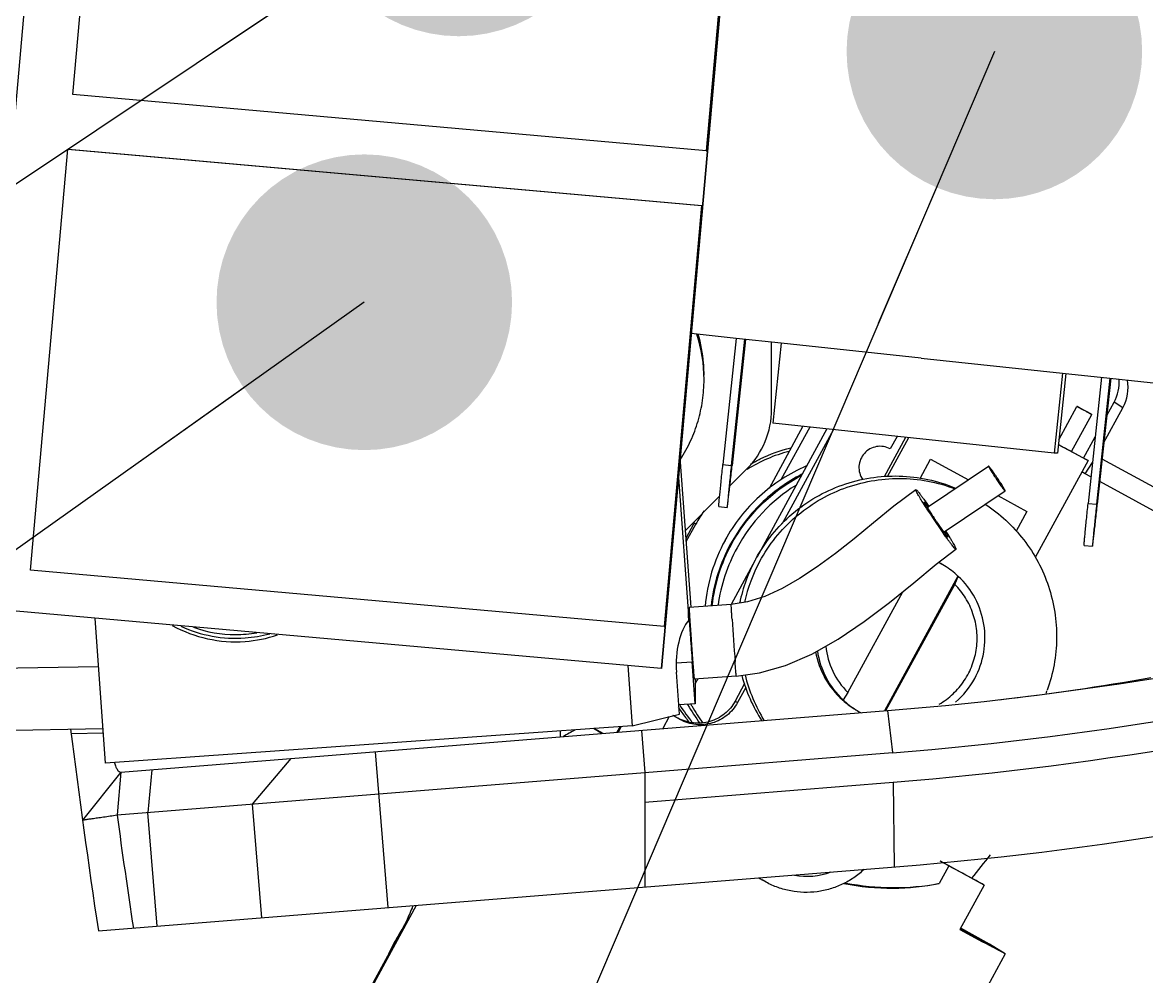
# Model space of a CAD drawing. Header units: millimetres. Extents: x 0 to 420, y 0 to 297.
# Drawn here: x 158.43 to 171.74, y 160.72 to 172.01 of the extents above; entities that cross this region are included whole.
import ezdxf

# ---------------------------------------------------------------- set-up
doc = ezdxf.new("R2010")
doc.units = ezdxf.units.MM
doc.header["$LTSCALE"] = 23.1
doc.layers.get('0').update_dxf_attribs({"linetype": 'CONTINUOUS'})
for name, color, linetype in [('AXIS', 7, 'CONTINUOUS'), ('COSMETIC', 7, 'CONTINUOUS'), ('DCURVE', 7, 'CONTINUOUS'), ('DSURF', 7, 'CONTINUOUS')]:
    doc.layers.add(name, color=color, linetype=linetype)
doc.styles.get("Standard").update_dxf_attribs({"font": 'txt', "width": 0.85})
doc.dimstyles.get("Standard").update_dxf_attribs({"dimtxt": 3.5, "dimasz": 3.5, "dimexe": 1.5, "dimexo": 1, "dimtad": 1, "dimtxsty": 'STANDARD', "dimcen": 0.09, "dimadec": 0, "dimazin": 0, "dimtol": 1, "dimtp": 0.01, "dimtm": 0.01, "dimtfac": 1, "dimtofl": 0, "dimtmove": 0, "dimatfit": 3, "dimfxl": 1, "dimtolj": 1, "dimarcsym": 0})

msp = doc.modelspace()

# ---------------------------------------------------------------- linework, layer by layer
at = {"color": 7, "linetype": 'CONTINUOUS'}
for p, q in [((157.83, 165.086), (160.458, 194.669)), ((167.553, 181.872), (165.998, 164.36)), ((167.558, 181.872), (166.002, 164.36)), ((159.03, 171.153), (159.473, 176.134)), ((166.973, 175.467), (166.531, 170.487)), ((166.978, 175.467), (166.535, 170.487)), ((166.531, 170.487), (159.03, 171.153)), ((158.53, 165.525), (158.973, 170.506)), ((158.973, 170.506), (158.978, 170.505)), ((158.973, 170.506), (166.473, 169.839)), ((158.978, 170.505), (166.478, 169.839)), ((166.531, 170.487), (166.535, 170.487)), ((166.473, 169.839), (166.031, 164.859)), ((166.478, 169.839), (166.035, 164.859)), ((166.473, 169.839), (166.478, 169.839)), ((166.887, 168.267), (166.728, 166.776)), ((166.986, 168.257), (166.828, 166.765)), ((166.996, 168.256), (166.837, 166.765)), ((167.305, 167.429), (167.305, 168.222)), ((167.418, 168.21), (167.318, 167.265)), ((170.749, 167.855), (170.649, 166.911)), ((170.79, 167.853), (170.689, 166.909)), ((171.212, 167.807), (171.054, 166.315)), ((171.312, 167.796), (171.153, 166.305)), ((171.321, 167.796), (171.162, 166.304)), ((171.24, 167.034), (171.465, 167.446)), ((171.274, 167.354), (171.36, 167.511)), ((171.465, 167.446), (171.36, 167.511)), ((167.958, 167.197), (167.129, 165.676)), ((167.676, 167.227), (167.276, 166.493)), ((170.649, 166.911), (167.318, 167.265)), ((167.757, 167.218), (167.416, 166.594)), ((168.038, 167.188), (167.438, 166.088)), ((168.64, 166.634), (168.893, 167.097)), ((168.79, 167.108), (168.709, 166.96)), ((171, 166.851), (171.137, 167.103)), ((170.689, 166.909), (170.649, 166.911)), ((170.858, 166.929), (171.023, 166.839)), ((166.351, 165.086), (166.224, 166.856)), ((166.728, 166.776), (166.828, 166.765)), ((171.018, 166.666), (171.105, 166.8)), ((171.052, 166.821), (171.023, 166.839)), ((171.873, 166.484), (171.219, 166.84)), ((166.81, 166.521), (167.012, 166.722)), ((169.153, 166.27), (169.873, 166.755)), ((169.873, 166.755), (169.873, 166.754)), ((171.018, 166.666), (170.98, 166.689)), ((171.087, 166.628), (171.018, 166.666)), ((166.203, 166.623), (166.324, 164.934)), ((172.069, 166.093), (171.191, 166.572)), ((166.286, 165.996), (166.69, 166.4)), ((169.012, 166.475), (169.013, 166.477)), ((169.348, 165.979), (170.069, 166.465)), ((170.069, 166.465), (170.069, 166.466)), ((166.68, 166.278), (166.779, 166.268)), ((169.111, 166.332), (169.111, 166.331)), ((169.153, 166.269), (169.153, 166.269)), ((171.054, 166.315), (171.153, 166.305)), ((166.292, 165.905), (166.389, 166.082)), ((166.295, 165.862), (166.409, 166.07)), ((166.409, 166.07), (166.389, 166.082)), ((169.39, 165.917), (169.391, 165.918)), ((169.489, 165.774), (169.488, 165.772)), ((171.005, 165.818), (171.105, 165.807)), ((167.11, 165.642), (166.826, 165.12)), ((166.031, 164.859), (158.53, 165.525)), ((169.51, 165.455), (168.641, 163.86)), ((169.473, 165.356), (169.516, 165.451)), ((169.516, 165.451), (169.51, 165.455)), ((168.658, 163.862), (169.473, 165.356)), ((168.208, 164.076), (168.857, 165.269)), ((165.998, 164.36), (157.83, 165.086)), ((166.827, 165.12), (166.328, 165.084)), ((166.826, 165.118), (166.827, 165.12)), ((166.932, 165.158), (166.919, 165.134)), ((159.419, 163.24), (159.296, 164.956)), ((166.031, 164.859), (166.035, 164.859)), ((157.621, 164.354), (159.336, 164.386)), ((165.602, 164.396), (165.653, 163.684)), ((166.175, 164.427), (166.365, 164.441)), ((166.401, 163.944), (166.365, 164.441)), ((166.214, 163.822), (166.178, 164.319)), ((166.887, 164.272), (166.388, 164.236)), ((166.431, 164.239), (166.401, 164.183)), ((166.401, 164.237), (166.401, 163.944)), ((166.985, 164.182), (166.872, 163.974)), ((168.152, 163.989), (168.145, 163.993)), ((168.208, 164.076), (168.152, 163.989)), ((159.601, 163.133), (168.676, 163.863)), ((166.401, 163.944), (166.206, 163.93)), ((168.676, 163.863), (168.736, 163.365)), ((165.653, 163.684), (166.214, 163.822)), ((166.194, 163.774), (166.139, 163.804)), ((156.364, 163.595), (159.389, 163.652)), ((159.393, 163.596), (159.011, 163.587)), ((165.653, 163.684), (159.419, 163.24)), ((164.805, 163.552), (164.805, 163.624)), ((165.286, 163.595), (165.195, 163.651)), ((165.311, 163.592), (165.202, 163.652)), ((165.478, 163.606), (165.516, 163.674)), ((165.524, 163.675), (165.487, 163.606)), ((165.765, 163.629), (165.805, 163.13)), ((162.61, 163.375), (162.759, 161.531)), ((165.805, 163.13), (168.736, 163.365)), ((161.614, 163.295), (161.155, 162.756)), ((159.601, 163.133), (159.146, 162.567)), ((159.601, 163.133), (159.554, 162.628)), ((159.554, 162.628), (165.805, 163.13)), ((159.966, 163.162), (159.92, 162.657)), ((165.805, 163.13), (165.805, 161.776)), ((165.805, 162.779), (168.744, 163.016)), ((168.744, 163.016), (168.755, 162.013)), ((160.028, 161.311), (159.92, 162.657)), ((161.155, 162.756), (161.264, 161.411)), ((159.334, 161.255), (168.825, 162.019)), ((169.822, 161.798), (169.305, 162.08)), ((167.239, 161.832), (167.193, 161.859)), ((169.822, 161.798), (169.535, 161.271)), ((163.097, 161.558), (161.798, 159.175)), ((159.334, 161.256), (159.334, 161.255)), ((170.072, 160.985), (169.537, 161.276)), ((169.887, 161.099), (169.544, 161.287)), ((170.072, 160.985), (169.887, 161.099)), ((170.072, 160.985), (165.215, 152.072))]:
    msp.add_line(p, q, dxfattribs=at)
for points in [[(169.012, 166.476), (168.753, 166.283), (168.511, 166.083), (168.282, 165.895), (168.061, 165.722), (167.846, 165.564), (167.637, 165.425), (167.43, 165.307), (167.224, 165.213), (167.019, 165.149), (166.827, 165.12)], [(166.887, 164.272), (167.163, 164.311), (167.47, 164.398), (167.783, 164.532), (168.094, 164.708), (168.401, 164.916), (168.702, 165.143), (168.989, 165.375), (169.255, 165.595), (169.488, 165.772)]]:
    msp.add_lwpolyline(points, dxfattribs=at)
for centre, radius, start, end in [((165.516, 203.136), 39.4, 274.6, 296), ((170.92, 167.751), 0.501, 331.4061, 3.8864), ((171.025, 167.686), 0.501, 331.404, 10.1155), ((166.305, 167.429), 1, 315, 360), ((165.523, 203.614), 40.378, 274.5641, 295.8415), ((167.947, 165.235), 1.75, 104.4473, 122.1316), ((165.516, 203.136), 40.25, 274.6, 296), ((176.125, 170.758), 8.311, 212.7725, 215.201), ((170.846, 167.296), 1.988, 211.2094, 211.5732), ((167.828, 165.281), 1.662, 36.7569, 37.2024), ((167.951, 165.23), 1.756, 145.4025, 151.4074), ((172.201, 168.113), 3.567, 213.9833, 214.1868), ((165.516, 203.136), 41.25, 274.6, 296), ((168.83, 164.729), 0.994, 58.3527, 63.1077), ((168.829, 164.727), 0.997, 46.9284, 58.3372), ((226.805, 168.961), 60.102, 183.83083, 184.30996), ((160.959, 166.253), 1.491, 250.3612, 270.002), ((160.959, 166.257), 1.494, 270.008, 279.616), ((168.833, 164.717), 0.997, 188.5389, 226.9003), ((168.839, 164.714), 0.897, 185.6659, 225.2456), ((166.501, 194.354), 30.563, 276.5739, 279.9778), ((168.829, 164.723), 1.003, 310.7695, 331.4159), ((168.822, 164.716), 0.99, 226.9142, 227.3429), ((168.826, 164.722), 0.997, 227.3546, 238.3377), ((168.86, 165.748), 3.24, 214.8217, 216.0726), ((168.924, 165.708), 3.24, 213.3763, 217.8667), ((169.086, 165.612), 3.244, 211.1569, 215.8518), ((169.143, 165.569), 3.236, 210.2652, 210.6798), ((169.149, 165.572), 3.243, 210.681, 214.9612), ((168.824, 164.719), 0.994, 238.3524, 242.6445), ((168.854, 165.743), 3.232, 216.0721, 218.6428), ((258.467, 176.177), 100.25, 187.18134, 188.55965), ((258.379, 176.169), 99.748, 187.80265, 188.57963), ((35.526, 269.356), 171.894, 321.29916, 321.41721), ((167.706, 162.713), 0.996, 236.3461, 238.3453), ((167.715, 162.707), 0.996, 235.7366, 238.3452), ((167.729, 162.7), 0.798, 258.849, 290.5615), ((219.62, 254.206), 105.571, 241.67853, 241.89232)]:
    msp.add_arc(centre, radius, start, end, dxfattribs=at)
msp.add_ellipse((166.49, 164.395), major_axis=(-0.008, 0.626), ratio=0.503033, start_param=0.527852, end_param=1.687132, dxfattribs=at)
for points, knots in [([(167.056, 166.779), (167.093, 166.801), (167.245, 166.884), (167.409, 166.943), (167.534, 166.973)], [0, 0, 0, 0, 0.252777, 1, 1, 1, 1]), ([(168.709, 166.96), (168.684, 166.973), (168.631, 166.992), (168.546, 166.991), (168.466, 166.963), (168.4, 166.91), (168.355, 166.838), (168.335, 166.756), (168.344, 166.671), (168.368, 166.62), (168.384, 166.597)], [0, 0, 0, 0, 0.124827, 0.249708, 0.374721, 0.499829, 0.624978, 0.750091, 0.875109, 1, 1, 1, 1]), ([(166.68, 166.278), (166.68, 166.278), (166.68, 166.28), (166.68, 166.281), (166.68, 166.284), (166.68, 166.291), (166.681, 166.301), (166.682, 166.318), (166.684, 166.339), (166.686, 166.364), (166.689, 166.393), (166.694, 166.438), (166.7, 166.503), (166.709, 166.588), (166.718, 166.68), (166.725, 166.744), (166.728, 166.776)], [0, 0, 0, 0, 0.001291, 0.004935, 0.010959, 0.019354, 0.043203, 0.076274, 0.118217, 0.168661, 0.22711, 0.292993, 0.44451, 0.617326, 0.804984, 1, 1, 1, 1]), ([(166.779, 166.268), (166.78, 166.268), (166.78, 166.269), (166.78, 166.27), (166.781, 166.274), (166.782, 166.28), (166.783, 166.291), (166.785, 166.307), (166.788, 166.328), (166.791, 166.353), (166.794, 166.382), (166.8, 166.427), (166.807, 166.492), (166.817, 166.577), (166.827, 166.669), (166.834, 166.732), (166.837, 166.765)], [0, 0, 0, 0, 0.001292, 0.004937, 0.010963, 0.019361, 0.043216, 0.076296, 0.11825, 0.168704, 0.227164, 0.293057, 0.444588, 0.617403, 0.805038, 1, 1, 1, 1]), ([(166.828, 166.765), (166.824, 166.733), (166.818, 166.67), (166.808, 166.577), (166.799, 166.493), (166.793, 166.428), (166.789, 166.382), (166.786, 166.353), (166.784, 166.328), (166.782, 166.307), (166.78, 166.291), (166.78, 166.28), (166.779, 166.274), (166.779, 166.27), (166.779, 166.269), (166.779, 166.268), (166.779, 166.268)], [0, 0, 0, 0, 0.195016, 0.382674, 0.55549, 0.707007, 0.77289, 0.831339, 0.881783, 0.923726, 0.956797, 0.980646, 0.989041, 0.995065, 0.998709, 1, 1, 1, 1]), ([(169.978, 166.615), (169.972, 166.624), (169.959, 166.643), (169.941, 166.669), (169.924, 166.694), (169.908, 166.715), (169.897, 166.73), (169.889, 166.74), (169.884, 166.746), (169.88, 166.75), (169.877, 166.753), (169.875, 166.755), (169.874, 166.755), (169.873, 166.755)], [0, 0, 0, 0, 0.194118, 0.380812, 0.552938, 0.703905, 0.827965, 0.878404, 0.920448, 0.953728, 0.978001, 0.993166, 1, 1, 1, 1]), ([(169.873, 166.754), (169.873, 166.753), (169.874, 166.75), (169.876, 166.747), (169.876, 166.746)], [0, 0, 0, 0, 0.350735, 1, 1, 1, 1]), ([(169.876, 166.746), (169.881, 166.737), (169.894, 166.715), (169.917, 166.677), (169.947, 166.631), (169.974, 166.59), (169.997, 166.557), (170.013, 166.535), (170.027, 166.515), (170.04, 166.497), (170.051, 166.483), (170.059, 166.474), (170.063, 166.469), (170.066, 166.467), (170.068, 166.465), (170.069, 166.465), (170.069, 166.465)], [0, 0, 0, 0, 0.087635, 0.223429, 0.390979, 0.569948, 0.656904, 0.738594, 0.812524, 0.876443, 0.928395, 0.966833, 0.980628, 0.990689, 0.997016, 1, 1, 1, 1]), ([(170.069, 166.466), (170.069, 166.466), (170.069, 166.468), (170.067, 166.472), (170.065, 166.476), (170.061, 166.484), (170.053, 166.498), (170.042, 166.516), (170.029, 166.538), (170.007, 166.571), (169.99, 166.597), (169.978, 166.615)], [0, 0, 0, 0, 0.012018, 0.032292, 0.060869, 0.097589, 0.194148, 0.318765, 0.46713, 0.634071, 1, 1, 1, 1]), ([(169.137, 166.26), (169.119, 166.287), (169.095, 166.325), (169.065, 166.375), (169.047, 166.405), (169.032, 166.431), (169.022, 166.451), (169.016, 166.464), (169.013, 166.471), (169.012, 166.474), (169.012, 166.475)], [0, 0, 0, 0, 0.386147, 0.551623, 0.69464, 0.812697, 0.903741, 0.966317, 0.986722, 1, 1, 1, 1]), ([(169.013, 166.477), (169.014, 166.477), (169.016, 166.477), (169.018, 166.475), (169.023, 166.471), (169.031, 166.463), (169.044, 166.448), (169.062, 166.425), (169.084, 166.396), (169.109, 166.362), (169.138, 166.323), (169.158, 166.295), (169.168, 166.281)], [0, 0, 0, 0, 0.00733, 0.021553, 0.04386, 0.074391, 0.159788, 0.276362, 0.421858, 0.593342, 0.787372, 1, 1, 1, 1]), ([(169.152, 166.286), (169.146, 166.293), (169.139, 166.302), (169.129, 166.314), (169.124, 166.321), (169.119, 166.326), (169.115, 166.329), (169.113, 166.331), (169.111, 166.332), (169.111, 166.332)], [0, 0, 0, 0, 0.420768, 0.590857, 0.732189, 0.843869, 0.925224, 0.976202, 1, 1, 1, 1]), ([(169.111, 166.331), (169.111, 166.33), (169.111, 166.327), (169.113, 166.323), (169.116, 166.317), (169.122, 166.306), (169.131, 166.288), (169.14, 166.274), (169.145, 166.266)], [0, 0, 0, 0, 0.038368, 0.10229, 0.191959, 0.306964, 0.609231, 1, 1, 1, 1]), ([(169.152, 166.255), (169.158, 166.245), (169.187, 166.198), (169.217, 166.153), (169.24, 166.118)], [0, 0, 0, 0, 0.220976, 1, 1, 1, 1]), ([(169.153, 166.269), (169.153, 166.268), (169.153, 166.266), (169.154, 166.263), (169.157, 166.258), (169.161, 166.25), (169.168, 166.237), (169.179, 166.219), (169.193, 166.197), (169.214, 166.163), (169.232, 166.137), (169.244, 166.12)], [0, 0, 0, 0, 0.012018, 0.032292, 0.060869, 0.097589, 0.194148, 0.318765, 0.46713, 0.634071, 1, 1, 1, 1]), ([(171.005, 165.818), (171.005, 165.818), (171.005, 165.819), (171.005, 165.821), (171.005, 165.824), (171.006, 165.83), (171.006, 165.841), (171.008, 165.857), (171.01, 165.878), (171.012, 165.903), (171.015, 165.932), (171.019, 165.978), (171.025, 166.043), (171.034, 166.128), (171.043, 166.22), (171.05, 166.283), (171.054, 166.315)], [0, 0, 0, 0, 0.001291, 0.004935, 0.010959, 0.019354, 0.043203, 0.076274, 0.118217, 0.168661, 0.22711, 0.292993, 0.44451, 0.617326, 0.804984, 1, 1, 1, 1]), ([(171.153, 166.305), (171.15, 166.272), (171.143, 166.209), (171.133, 166.117), (171.125, 166.032), (171.118, 165.967), (171.114, 165.922), (171.111, 165.893), (171.109, 165.868), (171.107, 165.847), (171.106, 165.83), (171.105, 165.819), (171.105, 165.813), (171.104, 165.81), (171.105, 165.809), (171.105, 165.807), (171.105, 165.807)], [0, 0, 0, 0, 0.195016, 0.382674, 0.55549, 0.707007, 0.77289, 0.831339, 0.881783, 0.923726, 0.956797, 0.980646, 0.989041, 0.995065, 0.998709, 1, 1, 1, 1]), ([(171.105, 165.807), (171.105, 165.807), (171.105, 165.809), (171.106, 165.81), (171.106, 165.813), (171.107, 165.819), (171.109, 165.83), (171.111, 165.846), (171.113, 165.867), (171.116, 165.892), (171.12, 165.921), (171.125, 165.967), (171.133, 166.032), (171.142, 166.116), (171.152, 166.208), (171.159, 166.272), (171.162, 166.304)], [0, 0, 0, 0, 0.001292, 0.004937, 0.010963, 0.019361, 0.043216, 0.076296, 0.11825, 0.168704, 0.227164, 0.293057, 0.444588, 0.617403, 0.805038, 1, 1, 1, 1]), ([(169.24, 166.118), (169.258, 166.091), (169.292, 166.043), (169.326, 165.995), (169.342, 165.973)], [0, 0, 0, 0, 0.540942, 1, 1, 1, 1]), ([(169.251, 166.109), (169.257, 166.1), (169.269, 166.083), (169.286, 166.058), (169.302, 166.036), (169.316, 166.016), (169.328, 166), (169.337, 165.99), (169.342, 165.984), (169.345, 165.981), (169.347, 165.98), (169.348, 165.979), (169.348, 165.979)], [0, 0, 0, 0, 0.197781, 0.385966, 0.558013, 0.707931, 0.830515, 0.921586, 0.954316, 0.978185, 0.993135, 1, 1, 1, 1]), ([(169.391, 165.918), (169.391, 165.919), (169.39, 165.922), (169.388, 165.926), (169.386, 165.932), (169.38, 165.943), (169.37, 165.96), (169.361, 165.975), (169.357, 165.983)], [0, 0, 0, 0, 0.038429, 0.102381, 0.192053, 0.307043, 0.609253, 1, 1, 1, 1]), ([(169.365, 165.989), (169.382, 165.962), (169.407, 165.923), (169.437, 165.874), (169.455, 165.844), (169.469, 165.818), (169.479, 165.798), (169.486, 165.785), (169.488, 165.778), (169.489, 165.775), (169.489, 165.774)], [0, 0, 0, 0, 0.386183, 0.551653, 0.694657, 0.8127, 0.903734, 0.966308, 0.986716, 1, 1, 1, 1]), ([(169.488, 165.772), (169.488, 165.772), (169.486, 165.772), (169.483, 165.774), (169.479, 165.778), (169.471, 165.786), (169.458, 165.801), (169.44, 165.824), (169.417, 165.852), (169.392, 165.886), (169.364, 165.925), (169.344, 165.953), (169.334, 165.968)], [0, 0, 0, 0, 0.007333, 0.021557, 0.043861, 0.074387, 0.159771, 0.27633, 0.421814, 0.593295, 0.787337, 1, 1, 1, 1]), ([(169.342, 165.973), (169.348, 165.965), (169.357, 165.953), (169.369, 165.939), (169.375, 165.931), (169.381, 165.925), (169.385, 165.92), (169.388, 165.918), (169.39, 165.917), (169.39, 165.917)], [0, 0, 0, 0, 0.419402, 0.589864, 0.731897, 0.844254, 0.926107, 0.977125, 1, 1, 1, 1]), ([(169.71, 164.243), (169.762, 164.339), (169.835, 164.55), (169.837, 164.884), (169.731, 165.2), (169.596, 165.377), (169.516, 165.451)], [0, 0, 0, 0, 0.250273, 0.500397, 0.750298, 1, 1, 1, 1]), ([(169.289, 163.938), (169.348, 163.973), (169.459, 164.056), (169.594, 164.214), (169.688, 164.4), (169.739, 164.602), (169.742, 164.809), (169.697, 165.012), (169.608, 165.2), (169.522, 165.308), (169.473, 165.356)], [0, 0, 0, 0, 0.125066, 0.250172, 0.375283, 0.500365, 0.625386, 0.750331, 0.875192, 1, 1, 1, 1]), ([(166.837, 164.946), (166.835, 164.968), (166.833, 165.008), (166.829, 165.059), (166.828, 165.094), (166.826, 165.112), (166.826, 165.118)], [0, 0, 0, 0, 0.387609, 0.691907, 0.899155, 1, 1, 1, 1]), ([(166.324, 164.934), (166.324, 164.94), (166.323, 164.951), (166.322, 164.966), (166.322, 164.979), (166.321, 164.99), (166.321, 164.998), (166.321, 165.004), (166.321, 165.007), (166.321, 165.009), (166.321, 165.009), (166.321, 165.01), (166.321, 165.01)], [0, 0, 0, 0, 0.230118, 0.431697, 0.603812, 0.745549, 0.85629, 0.935739, 0.963646, 0.983636, 0.995701, 1, 1, 1, 1]), ([(166.321, 165.01), (166.321, 165.01), (166.321, 165.009), (166.321, 165.009), (166.321, 165.007), (166.322, 165.004), (166.322, 164.999), (166.323, 164.991), (166.324, 164.981), (166.325, 164.968), (166.326, 164.954), (166.327, 164.943), (166.328, 164.938)], [0, 0, 0, 0, 0.004281, 0.016298, 0.036205, 0.064017, 0.143335, 0.254026, 0.395595, 0.567518, 0.769249, 1, 1, 1, 1]), ([(166.328, 164.938), (166.333, 164.869), (166.346, 164.703), (166.358, 164.538), (166.365, 164.441)], [0, 0, 0, 0, 0.415682, 1, 1, 1, 1]), ([(166.887, 164.272), (166.887, 164.272), (166.887, 164.272), (166.887, 164.273), (166.887, 164.273), (166.886, 164.275), (166.886, 164.279), (166.885, 164.284), (166.885, 164.29), (166.884, 164.298), (166.883, 164.307), (166.882, 164.322), (166.88, 164.344), (166.878, 164.374), (166.875, 164.408), (166.873, 164.432), (166.872, 164.445)], [0, 0, 0, 0, 0.001147, 0.004329, 0.009593, 0.016945, 0.037912, 0.067161, 0.104571, 0.150019, 0.203372, 0.264434, 0.408781, 0.581144, 0.779106, 1, 1, 1, 1]), ([(166.872, 163.974), (166.841, 163.917), (166.755, 163.814), (166.578, 163.721), (166.379, 163.703), (166.251, 163.743), (166.194, 163.774)], [0, 0, 0, 0, 0.250319, 0.500456, 0.750326, 1, 1, 1, 1]), ([(159.523, 163.246), (159.528, 163.229), (159.539, 163.198), (159.559, 163.157), (159.585, 163.132), (159.601, 163.133)], [0, 0, 0, 0, 0.378931, 0.664608, 1, 1, 1, 1]), ([(159.146, 162.567), (159.145, 162.567), (159.15, 162.567), (159.154, 162.569), (159.164, 162.57), (159.176, 162.573), (159.193, 162.575), (159.221, 162.58), (159.265, 162.586), (159.325, 162.595), (159.395, 162.605), (159.473, 162.616), (159.527, 162.624), (159.554, 162.628)], [0, 0, 0, 0, 0.004712, 0.01853, 0.041383, 0.073147, 0.113559, 0.162295, 0.283302, 0.432401, 0.605133, 0.796443, 1, 1, 1, 1]), ([(168.4, 161.984), (168.362, 161.948), (168.281, 161.882), (168.144, 161.804), (167.998, 161.748), (167.844, 161.716), (167.687, 161.708), (167.532, 161.724), (167.38, 161.765), (167.285, 161.807), (167.239, 161.832)], [0, 0, 0, 0, 0.125164, 0.250287, 0.37536, 0.500378, 0.625343, 0.750262, 0.875139, 1, 1, 1, 1]), ([(162.941, 161.292), (162.924, 161.266), (162.888, 161.208), (162.837, 161.118), (162.789, 161.026), (162.76, 160.965), (162.747, 160.936)], [0, 0, 0, 0, 0.234341, 0.500731, 0.766744, 1, 1, 1, 1]), ([(170.072, 160.985), (170.059, 160.991), (169.996, 161.025), (169.933, 161.058), (169.882, 161.085)], [0, 0, 0, 0, 0.196363, 1, 1, 1, 1])]:
    msp.add_open_spline(points, degree=3, knots=knots, dxfattribs=at)
at = {"layer": 'AXIS', "color": 7, "linetype": 'CONTINUOUS'}
for p, q in [((166.887, 168.267), (166.354, 168.324)), ((167.418, 168.21), (166.887, 168.267)), ((169.076, 168.033), (167.418, 168.21)), ((169.076, 168.033), (170.749, 167.855)), ((170.749, 167.855), (171.312, 167.796)), ((171.312, 167.796), (172.087, 167.714)), ((170.706, 167.068), (170.921, 167.463)), ((170.921, 167.463), (170.922, 167.463)), ((170.858, 166.928), (171.097, 167.367)), ((171.097, 167.367), (171.097, 167.367)), ((168.679, 166.634), (168.929, 167.094)), ((170.7, 167.012), (171.052, 166.821)), ((171.052, 166.821), (170.427, 165.675)), ((166.82, 165.835), (166.82, 165.836)), ((166.328, 165.084), (166.328, 165.082)), ((166.998, 164.137), (166.9, 163.957)), ((166.872, 163.974), (166.9, 163.957)), ((166.094, 163.792), (166.016, 163.649)), ((166.223, 163.756), (166.137, 163.803)), ((166.194, 163.774), (166.223, 163.756)), ((169.404, 162.024), (169.29, 161.816)), ((169.404, 162.024), (169.302, 162.08)), ((161.793, 159.185), (162.987, 161.375)), ((162.987, 161.375), (163.014, 161.446)), ((162.987, 161.375), (162.994, 161.37))]:
    msp.add_line(p, q, dxfattribs=at)
for centre, radius, start, end in [((164.768, 167.781), 1.737, 0.0014, 17.9768), ((164.753, 167.833), 1.752, 4.6272, 16.0873), ((164.767, 167.834), 1.738, 1.8863, 4.605), ((164.762, 167.834), 1.743, 0.4114, 1.8869), ((164.76, 167.834), 1.745, 359.9923, 0.4116), ((168.656, 164.83), 2.005, 122.097, 151.4171), ((168.513, 164.918), 2.004, 151.4117, 174.841), ((168.58, 164.876), 2.005, 151.4422, 173.5159), ((168.589, 164.871), 2.005, 151.4121, 173.3387), ((168.656, 164.83), 2.005, 151.4124, 171.9932), ((168.769, 164.76), 1.88, 151.413, 168.4763), ((168.817, 164.731), 1.88, 151.4135, 167.294), ((168.811, 164.74), 0.996, 58.3559, 61.7789), ((160.959, 166.232), 1.555, 241.157, 274.0753), ((160.959, 166.274), 1.555, 245.3106, 274.0738), ((160.959, 166.278), 1.559, 274.0831, 284.9654), ((160.958, 166.238), 1.561, 274.0976, 288.5824), ((168.807, 164.733), 0.996, 190.0737, 228.176), ((168.759, 164.759), 1.87, 194.8478, 212.997), ((168.807, 164.73), 1.87, 193.7383, 211.8402), ((168.806, 164.732), 0.995, 228.1923, 228.6204), ((168.806, 164.733), 0.996, 228.6259, 238.3431), ((168.803, 164.74), 1.877, 339.0206, 340.1474), ((168.753, 164.758), 2.99, 259.0451, 280.3496)]:
    msp.add_arc(centre, radius, start, end, dxfattribs=at)
for points, knots in [([(166.226, 166.837), (166.271, 166.907), (166.352, 167.053), (166.44, 167.287), (166.493, 167.532), (166.505, 167.698), (166.505, 167.781)], [0, 0, 0, 0, 0.250124, 0.500145, 0.750092, 1, 1, 1, 1]), ([(171.093, 167.37), (171.088, 167.372), (171.075, 167.379), (171.053, 167.391), (171.031, 167.404), (171.011, 167.414), (170.996, 167.423), (170.981, 167.431), (170.967, 167.438), (170.954, 167.445), (170.945, 167.45), (170.938, 167.454), (170.934, 167.456), (170.93, 167.458), (170.927, 167.46), (170.925, 167.461), (170.924, 167.462), (170.923, 167.462), (170.922, 167.462), (170.922, 167.463), (170.922, 167.463), (170.921, 167.463), (170.921, 167.463)], [0, 0, 0, 0, 0.085217, 0.220016, 0.38778, 0.477647, 0.567814, 0.655476, 0.737912, 0.812561, 0.877098, 0.904937, 0.92952, 0.950668, 0.968204, 0.981996, 0.987457, 0.991943, 0.995443, 0.997953, 0.999471, 1, 1, 1, 1]), ([(170.922, 167.463), (170.923, 167.462), (170.925, 167.46), (170.931, 167.457), (170.94, 167.452), (170.956, 167.443), (170.975, 167.433), (170.996, 167.422), (171.012, 167.413), (171.029, 167.404), (171.044, 167.395), (171.059, 167.387), (171.07, 167.381), (171.078, 167.377), (171.082, 167.375), (171.087, 167.372), (171.09, 167.371), (171.093, 167.369), (171.094, 167.368), (171.095, 167.368), (171.096, 167.368), (171.096, 167.367), (171.097, 167.367), (171.097, 167.367), (171.097, 167.367)], [0, 0, 0, 0, 0.016267, 0.050216, 0.100597, 0.165572, 0.329348, 0.422152, 0.517779, 0.612731, 0.703531, 0.786853, 0.859649, 0.891254, 0.919257, 0.943412, 0.963495, 0.979316, 0.985586, 0.990741, 0.994765, 0.99765, 0.999395, 1, 1, 1, 1]), ([(170.7, 167.014), (170.706, 167.01), (170.721, 167.002), (170.745, 166.989), (170.766, 166.977), (170.784, 166.967), (170.798, 166.96), (170.81, 166.954), (170.822, 166.947), (170.832, 166.942), (170.839, 166.938), (170.845, 166.935), (170.848, 166.933), (170.851, 166.932), (170.853, 166.93), (170.855, 166.929), (170.856, 166.929), (170.857, 166.929), (170.857, 166.928), (170.857, 166.928), (170.858, 166.928), (170.858, 166.928), (170.858, 166.928)], [0, 0, 0, 0, 0.124607, 0.279823, 0.450729, 0.536948, 0.6209, 0.700554, 0.773982, 0.839415, 0.895268, 0.919168, 0.940187, 0.958202, 0.973096, 0.984783, 0.989402, 0.993195, 0.996152, 0.998271, 0.999553, 1, 1, 1, 1]), ([(167.718, 166.758), (167.617, 166.714), (167.42, 166.609), (167.156, 166.405), (166.929, 166.16), (166.806, 165.974), (166.753, 165.877)], [0, 0, 0, 0, 0.249895, 0.49988, 0.749926, 1, 1, 1, 1]), ([(167.663, 166.659), (167.574, 166.613), (167.404, 166.509), (167.174, 166.316), (166.976, 166.091), (166.868, 165.923), (166.82, 165.836)], [0, 0, 0, 0, 0.249915, 0.499904, 0.74994, 1, 1, 1, 1]), ([(166.829, 165.83), (166.876, 165.916), (166.983, 166.082), (167.177, 166.304), (167.402, 166.495), (167.569, 166.599), (167.656, 166.645)], [0, 0, 0, 0, 0.250059, 0.500093, 0.750083, 1, 1, 1, 1]), ([(167.118, 165.66), (167.173, 165.76), (167.302, 165.952), (167.543, 166.199), (167.825, 166.398), (168.138, 166.542), (168.473, 166.627), (168.817, 166.649), (169.159, 166.608), (169.378, 166.539), (169.484, 166.495)], [0, 0, 0, 0, 0.125153, 0.250283, 0.375379, 0.500422, 0.625401, 0.750318, 0.875179, 1, 1, 1, 1]), ([(167.166, 165.63), (167.22, 165.728), (167.345, 165.916), (167.579, 166.159), (167.853, 166.356), (168.158, 166.502), (168.483, 166.59), (168.819, 166.62), (169.155, 166.588), (169.371, 166.528), (169.476, 166.488)], [0, 0, 0, 0, 0.125149, 0.250275, 0.37537, 0.500413, 0.625394, 0.750314, 0.875178, 1, 1, 1, 1]), ([(169.833, 166.306), (169.92, 166.25), (170.085, 166.121), (170.297, 165.889), (170.468, 165.625), (170.592, 165.336), (170.666, 165.031), (170.688, 164.717), (170.658, 164.404), (170.603, 164.201), (170.568, 164.103)], [0, 0, 0, 0, 0.124852, 0.249726, 0.374638, 0.499602, 0.624623, 0.749701, 0.874833, 1, 1, 1, 1]), ([(166.328, 165.082), (166.328, 165.077), (166.329, 165.062), (166.33, 165.032), (166.333, 164.989), (166.335, 164.955), (166.336, 164.936)], [0, 0, 0, 0, 0.102501, 0.3091, 0.612029, 1, 1, 1, 1]), ([(166.336, 164.936), (166.339, 164.902), (166.343, 164.83), (166.351, 164.717), (166.358, 164.619), (166.364, 164.54), (166.368, 164.484), (166.372, 164.432), (166.376, 164.384), (166.379, 164.342), (166.381, 164.31), (166.383, 164.289), (166.384, 164.275), (166.385, 164.264), (166.386, 164.254), (166.387, 164.247), (166.387, 164.242), (166.388, 164.239), (166.388, 164.237), (166.388, 164.237), (166.388, 164.236), (166.388, 164.236)], [0, 0, 0, 0, 0.145074, 0.310232, 0.482165, 0.566332, 0.647019, 0.722584, 0.791506, 0.852381, 0.903982, 0.925969, 0.945266, 0.961767, 0.97539, 0.986073, 0.993756, 0.996457, 0.998396, 0.999573, 1, 1, 1, 1]), ([(166.9, 163.957), (166.869, 163.899), (166.784, 163.796), (166.607, 163.704), (166.408, 163.685), (166.28, 163.725), (166.223, 163.756)], [0, 0, 0, 0, 0.250319, 0.500456, 0.750326, 1, 1, 1, 1]), ([(169.822, 161.798), (169.79, 161.816), (169.651, 161.891), (169.511, 161.966), (169.404, 162.024)], [0, 0, 0, 0, 0.229469, 1, 1, 1, 1]), ([(169.29, 161.816), (169.111, 161.778), (168.732, 161.737), (168.353, 161.775), (168.162, 161.814)], [0, 0, 0, 0, 0.485687, 1, 1, 1, 1])]:
    msp.add_open_spline(points, degree=3, knots=knots, dxfattribs=at)
at = {"layer": 'COSMETIC', "color": 7, "linetype": 'CONTINUOUS'}
for p, q in [((169.063, 166.611), (169.188, 166.839)), ((169.188, 166.839), (169.636, 166.595)), ((169.983, 166.407), (170.327, 166.22)), ((170.327, 166.22), (170.199, 165.986))]:
    msp.add_line(p, q, dxfattribs=at)
at = {"layer": 'DCURVE', "color": 40, "linetype": 'CONTINUOUS'}
msp.add_line((169.244, 166.12), (169.241, 166.118), dxfattribs=at)
at = {"layer": 'DSURF', "color": 7, "linetype": 'CONTINUOUS'}
msp.add_ellipse((170.034, 165.962), major_axis=(6.513, 3.24), ratio=0.035868, start_param=2.44129, end_param=2.477009, dxfattribs=at)
for points, knots in [([(163.061, 161.554), (163.056, 161.544), (163.04, 161.507), (163.024, 161.47), (163.013, 161.443)], [0, 0, 0, 0, 0.275526, 1, 1, 1, 1]), ([(162.994, 161.386), (162.993, 161.383), (162.992, 161.378), (162.993, 161.371), (162.994, 161.37)], [0, 0, 0, 0, 0.670424, 1, 1, 1, 1]), ([(163.013, 161.443), (163.009, 161.432), (163.002, 161.413), (162.996, 161.394), (162.994, 161.386)], [0, 0, 0, 0, 0.579888, 1, 1, 1, 1])]:
    msp.add_open_spline(points, degree=3, knots=knots, dxfattribs=at)

# ---------------------------------------------------------------- leaders
at = {"color": 2, "linetype": 'CONTINUOUS'}
for points in [[(165.689, 189.087), (120.619, 160.986), (114.619, 160.986)], [(164.345, 184.64), (116.318, 151.049), (110.318, 151.049)], [(163.373, 179.395), (111.235, 141.889), (105.235, 141.889)], [(163.6, 173.593), (105.886, 135.089), (99.886, 135.089)], [(169.943, 171.664), (142.962, 108.479), (150.41, 108.479)], [(162.482, 168.695), (99.422, 123.964), (93.422, 123.964)]]:
    msp.add_leader(points, dimstyle='STANDARD', override={"dimtad": 0, "dimldrblk": 'DOT'}, dxfattribs=at)

doc.saveas('drawing.dxf')
